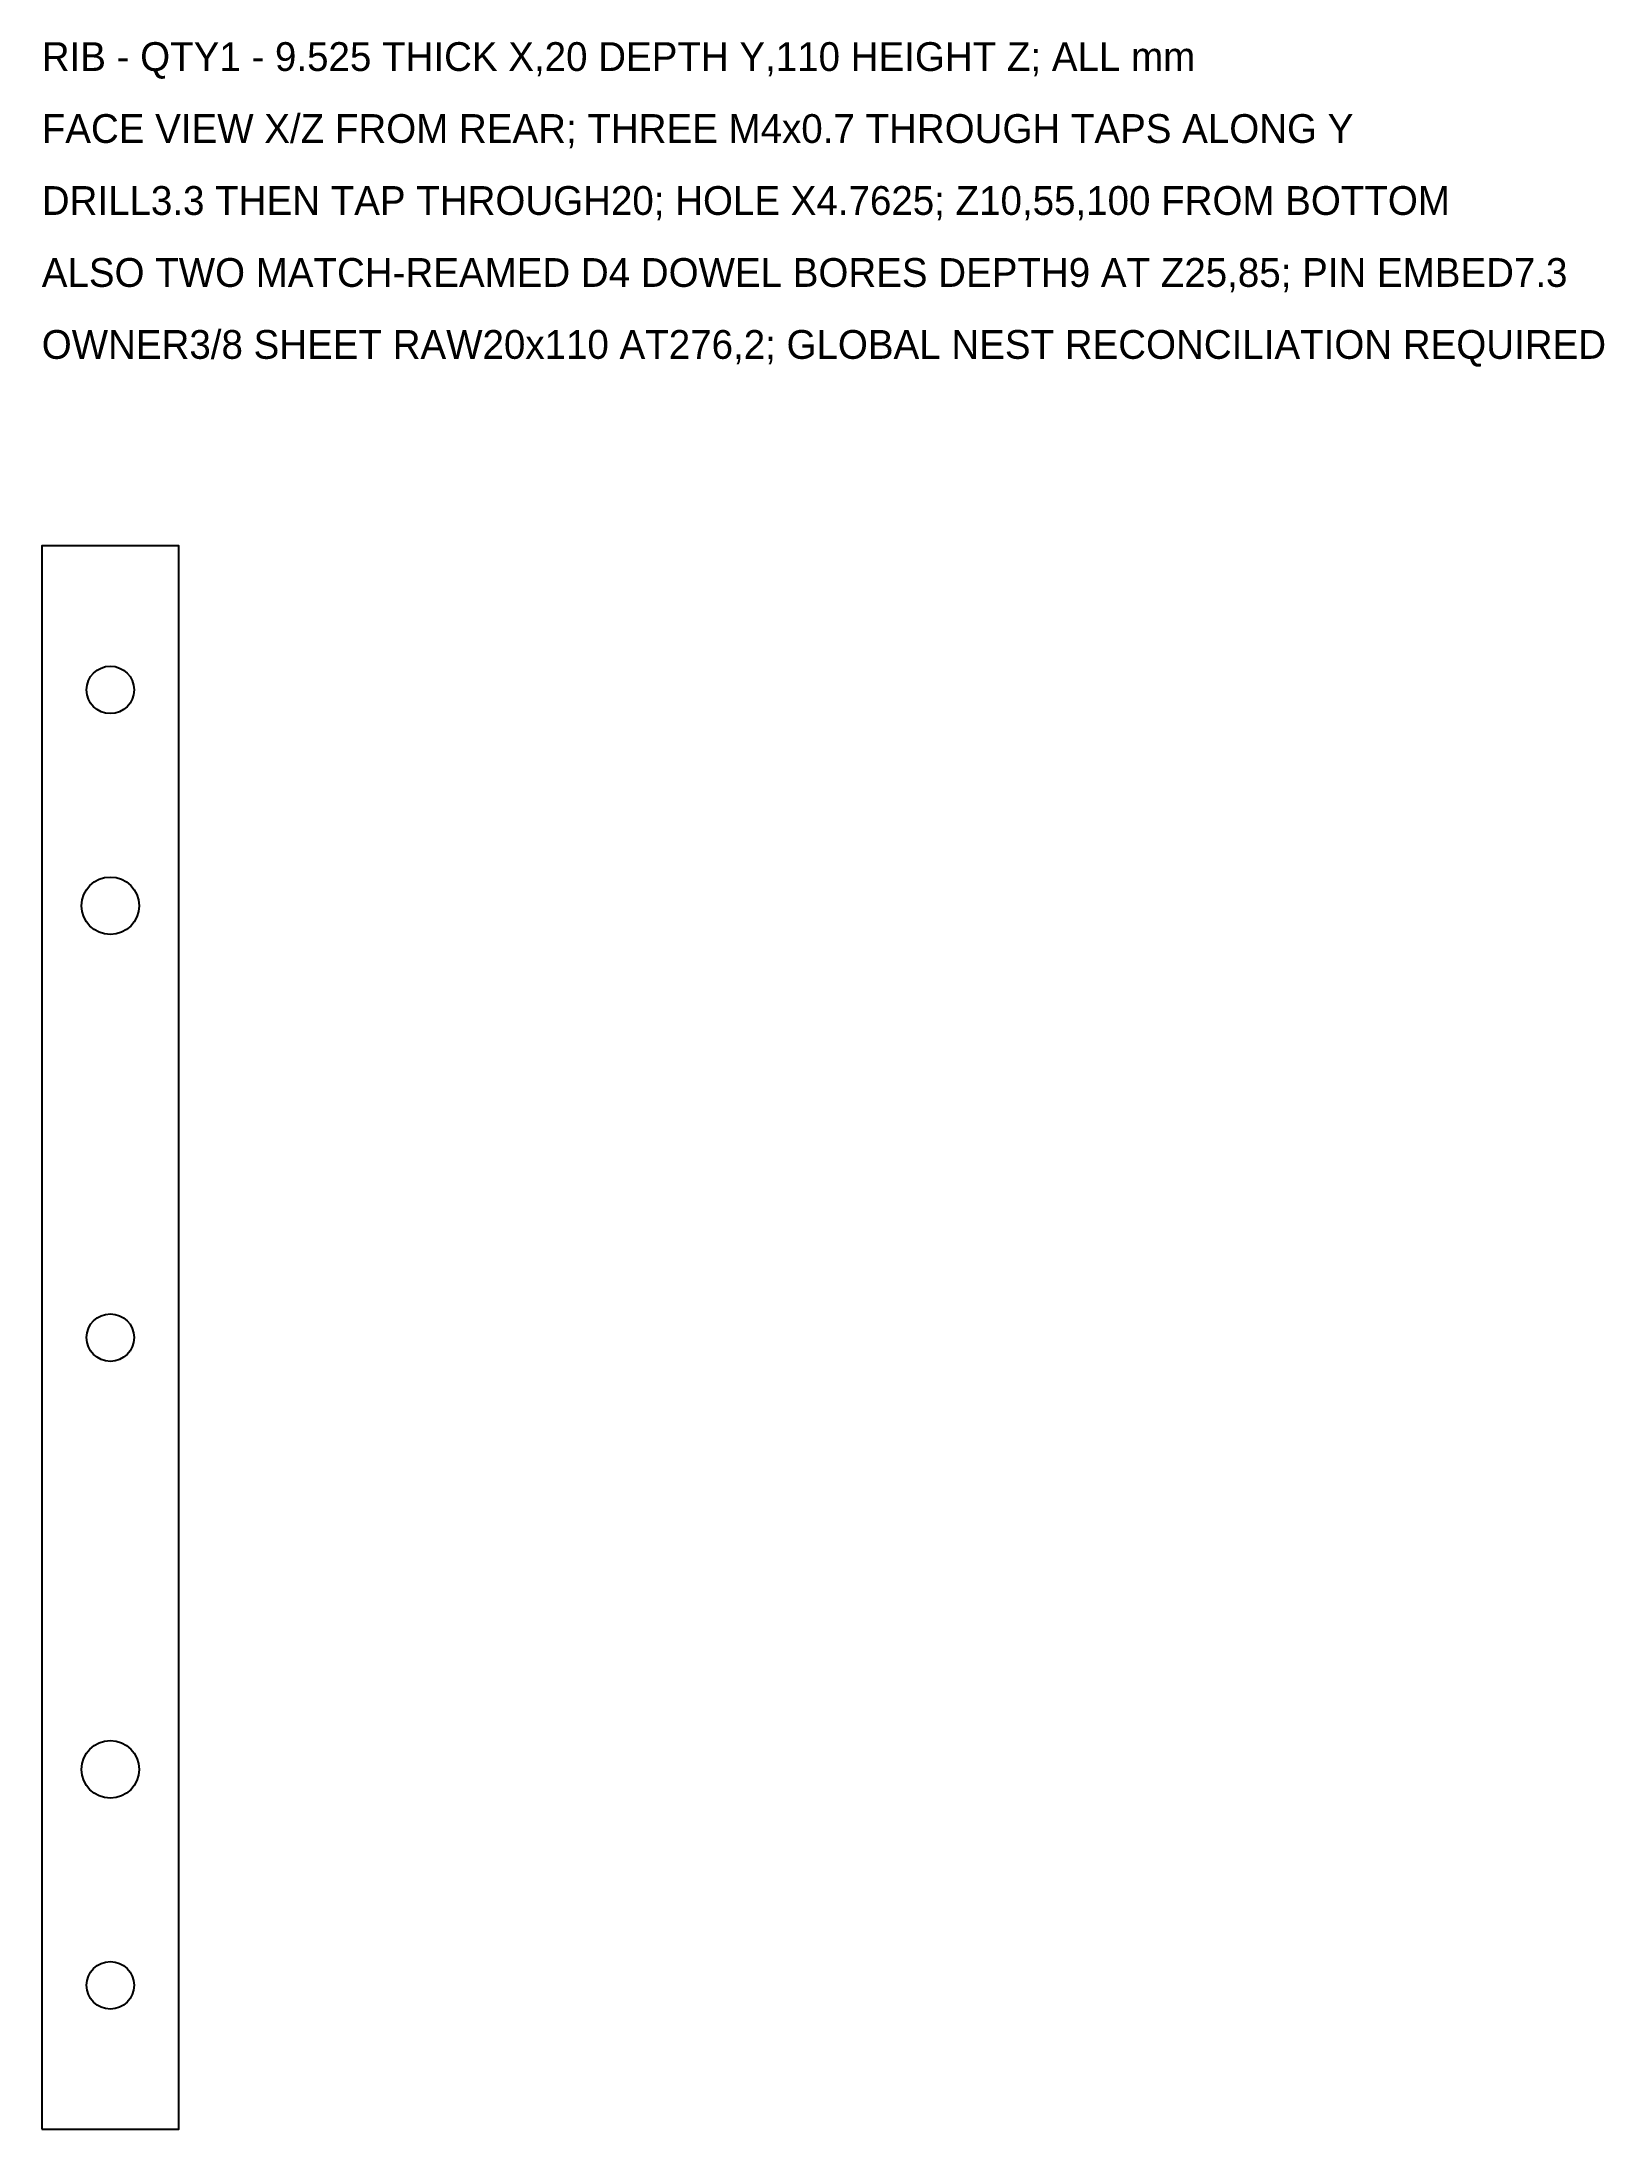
# Model space of a CAD drawing. Header units: millimetres. Extents: x 0 to 109, y 0 to 145.
import ezdxf

# ---------------------------------------------------------------- set-up
doc = ezdxf.new("R2010")
doc.units = ezdxf.units.MM
for name, color, linetype in [('BORE_CENTRES', 1, 'Continuous'), ('NOTES', 7, 'Continuous'), ('OUTLINE', 7, 'Continuous')]:
    doc.layers.add(name, color=color, linetype=linetype)

msp = doc.modelspace()

# ---------------------------------------------------------------- linework, layer by layer
at = {"layer": 'BORE_CENTRES'}
for centre, radius in [((4.7625, 100), 1.65), ((4.7625, 85), 2), ((4.7625, 55), 1.65), ((4.7625, 25), 2), ((4.7625, 10), 1.65)]:
    msp.add_circle(centre, radius, dxfattribs=at)
at = {"layer": 'OUTLINE'}
msp.add_lwpolyline([(0, 0), (9.525, 0), (9.525, 110), (0, 110)], close=True, dxfattribs=at)

# ---------------------------------------------------------------- texts
at = {"layer": 'NOTES'}
for s, p in [('RIB - QTY1 - 9.525 THICK X,20 DEPTH Y,110 HEIGHT Z; ALL mm', (0, 143)), ('FACE VIEW X/Z FROM REAR; THREE M4x0.7 THROUGH TAPS ALONG Y', (0, 138)), ('DRILL3.3 THEN TAP THROUGH20; HOLE X4.7625; Z10,55,100 FROM BOTTOM', (0, 133)), ('ALSO TWO MATCH-REAMED D4 DOWEL BORES DEPTH9 AT Z25,85; PIN EMBED7.3', (0, 128)), ('OWNER3/8 SHEET RAW20x110 AT276,2; GLOBAL NEST RECONCILIATION REQUIRED', (0, 123))]:
    msp.add_text(s, height=2, dxfattribs=at).set_placement(p)

doc.saveas('drawing.dxf')
